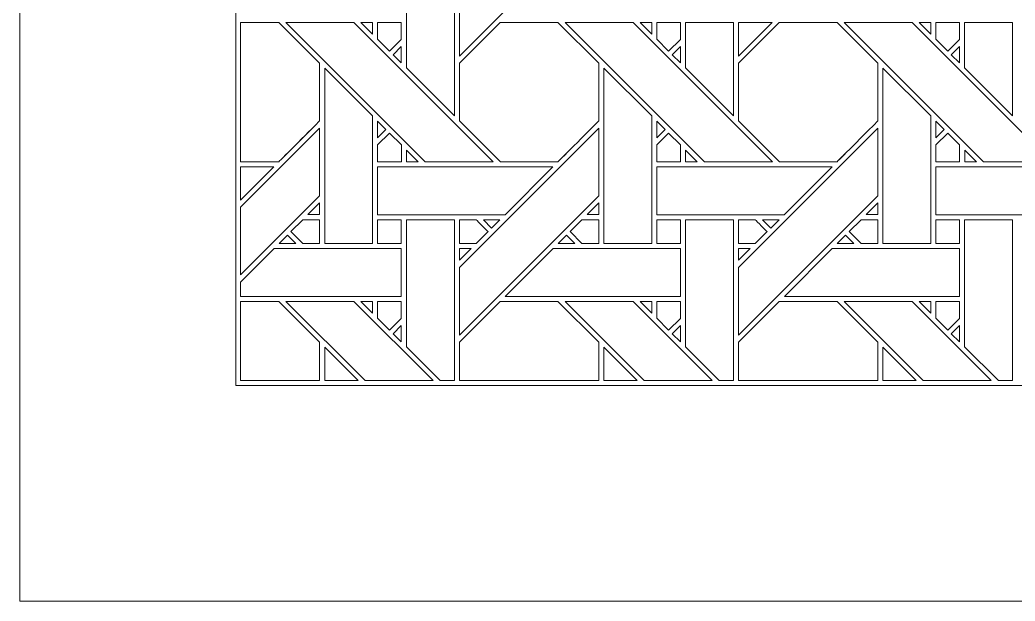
# Model space of a CAD drawing. Header units: inches. Extents: x 6.4 to 18.4, y 3.1 to 15.1.
# Drawn here: x 6.383 to 9.766, y 3.095 to 5.071 of the extents above; entities that cross this region are included whole.
import ezdxf

# ---------------------------------------------------------------- set-up
doc = ezdxf.new("R2010")
doc.units = ezdxf.units.IN
doc.header["$MEASUREMENT"] = 0
doc.layers.add('Design', color=7, linetype='Continuous', lineweight=0)

msp = doc.modelspace()

# ---------------------------------------------------------------- linework, layer by layer
at = {"layer": 'Design'}
for points, knots in [([(18.3821, 15.0948), (18.3821, 15.0948), (6.3829, 15.0948), (6.3829, 15.0948), (6.3829, 15.0948), (6.3829, 3.0948), (6.3829, 3.0948), (6.3829, 3.0948), (18.3829, 3.0948), (18.3829, 3.0948), (18.3829, 3.0948), (18.3829, 15.0948), (18.3829, 15.0948), (18.3829, 15.0948), (18.3821, 15.0948), (18.3821, 15.0948)], [0, 0, 0, 0, 1, 1, 1, 2, 2, 2, 3, 3, 3, 4, 4, 4, 5, 5, 5, 5]), ([(17.6485, 14.3611), (17.6485, 14.3611), (7.1165, 14.3611), (7.1165, 14.3611), (7.1165, 14.3611), (7.1165, 3.8284), (7.1165, 3.8284), (7.1165, 3.8284), (17.6492, 3.8284), (17.6492, 3.8284), (17.6492, 3.8284), (17.6492, 14.3611), (17.6492, 14.3611), (17.6492, 14.3611), (17.6485, 14.3611), (17.6485, 14.3611)], [0, 0, 0, 0, 1, 1, 1, 2, 2, 2, 3, 3, 3, 4, 4, 4, 5, 5, 5, 5]), ([(8.3504, 5.6518), (8.3504, 5.6518), (8.3504, 5.4217), (8.3504, 5.4217), (8.3504, 5.4217), (7.8768, 4.9481), (7.8768, 4.9481), (7.8768, 4.9481), (7.8768, 5.1782), (7.8768, 5.1782), (7.8768, 5.1782), (8.3504, 5.6518), (8.3504, 5.6518)], [0, 0, 0, 0, 1, 1, 1, 2, 2, 2, 3, 3, 3, 4, 4, 4, 4]), ([(7.6967, 5.3403), (7.6967, 5.3403), (7.8596, 5.3403), (7.8596, 5.3403), (7.8596, 5.3403), (7.8596, 4.7452), (7.8596, 4.7452), (7.8596, 4.7452), (7.6967, 4.9081), (7.6967, 4.9081), (7.6967, 4.9081), (7.6967, 5.3403), (7.6967, 5.3403)], [0, 0, 0, 0, 1, 1, 1, 2, 2, 2, 3, 3, 3, 4, 4, 4, 4]), ([(7.1329, 5.0624), (7.1329, 5.0624), (7.2629, 5.0624), (7.2629, 5.0624), (7.2629, 5.0624), (7.4016, 4.9237), (7.4016, 4.9237), (7.4016, 4.9237), (7.4016, 4.7274), (7.4016, 4.7274), (7.3838, 4.7095), (7.2719, 4.5978), (7.2629, 4.5888), (7.2629, 4.5888), (7.1329, 4.5888), (7.1329, 4.5888), (7.1329, 4.5888), (7.1329, 5.0624), (7.1329, 5.0624)], [0, 0, 0, 0, 1, 1, 1, 2, 2, 2, 3, 3, 3, 4, 4, 4, 5, 5, 5, 6, 6, 6, 6]), ([(7.1329, 5.0624), (7.1329, 5.0624), (7.2629, 5.0624), (7.2629, 5.0624), (7.2629, 5.0624), (7.4016, 4.9237), (7.4016, 4.9237), (7.4016, 4.9237), (7.4016, 4.7274), (7.4016, 4.7274), (7.3836, 4.7093), (7.2717, 4.5976), (7.2629, 4.5888), (7.2629, 4.5888), (7.1329, 4.5888), (7.1329, 4.5888), (7.1329, 4.5888), (7.1329, 5.0624), (7.1329, 5.0624)], [0, 0, 0, 0, 1, 1, 1, 2, 2, 2, 3, 3, 3, 4, 4, 4, 5, 5, 5, 6, 6, 6, 6]), ([(7.2872, 5.0624), (7.2872, 5.0624), (7.5181, 5.0624), (7.5181, 5.0624), (7.5181, 5.0624), (7.9918, 4.5888), (7.9918, 4.5888), (7.9918, 4.5888), (7.7607, 4.5888), (7.7607, 4.5888), (7.7607, 4.5888), (7.2872, 5.0624), (7.2872, 5.0624)], [0, 0, 0, 0, 1, 1, 1, 2, 2, 2, 3, 3, 3, 4, 4, 4, 4]), ([(7.5422, 5.0624), (7.5422, 5.0624), (7.5817, 5.0624), (7.5817, 5.0624), (7.5817, 5.0624), (7.5817, 5.0226), (7.5817, 5.0226), (7.5817, 5.0226), (7.5422, 5.0624), (7.5422, 5.0624)], [0, 0, 0, 0, 1, 1, 1, 2, 2, 2, 3, 3, 3, 3]), ([(7.6791, 5.0624), (7.6791, 5.0624), (7.6791, 5.0048), (7.6791, 5.0048), (7.6791, 5.0048), (7.6392, 4.9648), (7.6392, 4.9648), (7.6392, 4.9648), (7.5988, 5.0052), (7.5988, 5.0052), (7.5988, 5.0052), (7.5988, 5.0624), (7.5988, 5.0624), (7.5988, 5.0624), (7.6791, 5.0624), (7.6791, 5.0624)], [0, 0, 0, 0, 1, 1, 1, 2, 2, 2, 3, 3, 3, 4, 4, 4, 5, 5, 5, 5]), ([(7.6791, 5.0048), (7.6791, 5.0048), (7.6392, 4.9648), (7.6392, 4.9648), (7.6392, 4.9648), (7.5988, 5.0052), (7.5988, 5.0052), (7.5988, 5.0052), (7.5988, 5.0624), (7.5988, 5.0624), (7.5988, 5.0624), (7.6791, 5.0624), (7.6791, 5.0624), (7.6791, 5.0624), (7.6791, 5.0048), (7.6791, 5.0048)], [0, 0, 0, 0, 1, 1, 1, 2, 2, 2, 3, 3, 3, 4, 4, 4, 5, 5, 5, 5]), ([(7.8767, 4.9237), (7.8767, 4.9237), (8.0154, 5.0624), (8.0154, 5.0624), (8.0154, 5.0624), (8.2116, 5.0624), (8.2116, 5.0624), (8.2116, 5.0624), (8.3504, 4.9237), (8.3504, 4.9237), (8.3504, 4.9237), (8.3504, 4.7274), (8.3504, 4.7274), (8.3326, 4.7095), (8.2207, 4.5978), (8.2117, 4.5888), (8.2117, 4.5888), (8.016, 4.5888), (8.016, 4.5888), (8.016, 4.5888), (7.8767, 4.728), (7.8767, 4.728), (7.8767, 4.728), (7.8767, 4.9237), (7.8767, 4.9237)], [0, 0, 0, 0, 1, 1, 1, 2, 2, 2, 3, 3, 3, 4, 4, 4, 5, 5, 5, 6, 6, 6, 7, 7, 7, 8, 8, 8, 8]), ([(8.0154, 5.0624), (8.0154, 5.0624), (8.2116, 5.0624), (8.2116, 5.0624), (8.2116, 5.0624), (8.3504, 4.9237), (8.3504, 4.9237), (8.3504, 4.9237), (8.3504, 4.7274), (8.3504, 4.7274), (8.3324, 4.7094), (8.2206, 4.5977), (8.2117, 4.5888), (8.2117, 4.5888), (8.016, 4.5888), (8.016, 4.5888), (8.016, 4.5888), (7.8767, 4.728), (7.8767, 4.728), (7.8767, 4.728), (7.8767, 4.9237), (7.8767, 4.9237), (7.8767, 4.9237), (8.0154, 5.0624), (8.0154, 5.0624)], [0, 0, 0, 0, 1, 1, 1, 2, 2, 2, 3, 3, 3, 4, 4, 4, 5, 5, 5, 6, 6, 6, 7, 7, 7, 8, 8, 8, 8]), ([(8.2359, 5.0624), (8.2359, 5.0624), (8.4669, 5.0624), (8.4669, 5.0624), (8.4669, 5.0624), (8.9405, 4.5888), (8.9405, 4.5888), (8.9405, 4.5888), (8.7095, 4.5888), (8.7095, 4.5888), (8.7095, 4.5888), (8.2359, 5.0624), (8.2359, 5.0624)], [0, 0, 0, 0, 1, 1, 1, 2, 2, 2, 3, 3, 3, 4, 4, 4, 4]), ([(8.5304, 5.0624), (8.5304, 5.0624), (8.5304, 5.0226), (8.5304, 5.0226), (8.5304, 5.0226), (8.491, 5.0624), (8.491, 5.0624), (8.491, 5.0624), (8.5304, 5.0624), (8.5304, 5.0624)], [0, 0, 0, 0, 1, 1, 1, 2, 2, 2, 3, 3, 3, 3]), ([(8.6278, 5.0624), (8.6278, 5.0624), (8.6278, 5.0048), (8.6278, 5.0048), (8.6278, 5.0048), (8.5879, 4.9648), (8.5879, 4.9648), (8.5879, 4.9648), (8.5476, 5.0052), (8.5476, 5.0052), (8.5476, 5.0052), (8.5476, 5.0624), (8.5476, 5.0624), (8.5476, 5.0624), (8.6278, 5.0624), (8.6278, 5.0624)], [0, 0, 0, 0, 1, 1, 1, 2, 2, 2, 3, 3, 3, 4, 4, 4, 5, 5, 5, 5]), ([(8.5879, 4.9648), (8.5879, 4.9648), (8.5476, 5.0052), (8.5476, 5.0052), (8.5476, 5.0052), (8.5476, 5.0624), (8.5476, 5.0624), (8.5476, 5.0624), (8.6278, 5.0624), (8.6278, 5.0624), (8.6278, 5.0624), (8.6278, 5.0048), (8.6278, 5.0048), (8.6278, 5.0048), (8.5879, 4.9648), (8.5879, 4.9648)], [0, 0, 0, 0, 1, 1, 1, 2, 2, 2, 3, 3, 3, 4, 4, 4, 5, 5, 5, 5]), ([(8.6454, 5.0628), (8.6454, 5.0628), (8.8083, 5.0628), (8.8083, 5.0628), (8.8083, 5.0628), (8.8083, 4.7452), (8.8083, 4.7452), (8.8083, 4.7452), (8.6454, 4.9081), (8.6454, 4.9081), (8.6454, 4.9081), (8.6454, 5.0628), (8.6454, 5.0628)], [0, 0, 0, 0, 1, 1, 1, 2, 2, 2, 3, 3, 3, 4, 4, 4, 4]), ([(8.8255, 5.0628), (8.8255, 5.0628), (8.9402, 5.0628), (8.9402, 5.0628), (8.9402, 5.0628), (8.8255, 4.9481), (8.8255, 4.9481), (8.8255, 4.9481), (8.8255, 5.0628), (8.8255, 5.0628)], [0, 0, 0, 0, 1, 1, 1, 2, 2, 2, 3, 3, 3, 3]), ([(8.8255, 4.728), (8.8255, 4.728), (8.8255, 4.9237), (8.8255, 4.9237), (8.8255, 4.9237), (8.9642, 5.0624), (8.9642, 5.0624), (8.9642, 5.0624), (9.1604, 5.0624), (9.1604, 5.0624), (9.1604, 5.0624), (9.2991, 4.9237), (9.2991, 4.9237), (9.2991, 4.9237), (9.2991, 4.7274), (9.2991, 4.7274), (9.2813, 4.7095), (9.1694, 4.5978), (9.1604, 4.5888), (9.1604, 4.5888), (8.9647, 4.5888), (8.9647, 4.5888), (8.9647, 4.5888), (8.8255, 4.728), (8.8255, 4.728)], [0, 0, 0, 0, 1, 1, 1, 2, 2, 2, 3, 3, 3, 4, 4, 4, 5, 5, 5, 6, 6, 6, 7, 7, 7, 8, 8, 8, 8]), ([(8.8255, 4.728), (8.8255, 4.728), (8.8255, 4.9237), (8.8255, 4.9237), (8.8255, 4.9237), (8.9642, 5.0624), (8.9642, 5.0624), (8.9642, 5.0624), (9.1604, 5.0624), (9.1604, 5.0624), (9.1604, 5.0624), (9.2991, 4.9237), (9.2991, 4.9237), (9.2991, 4.9237), (9.2991, 4.7274), (9.2991, 4.7274), (9.2812, 4.7094), (9.1693, 4.5977), (9.1604, 4.5888), (9.1604, 4.5888), (8.9647, 4.5888), (8.9647, 4.5888), (8.9647, 4.5888), (8.8255, 4.728), (8.8255, 4.728)], [0, 0, 0, 0, 1, 1, 1, 2, 2, 2, 3, 3, 3, 4, 4, 4, 5, 5, 5, 6, 6, 6, 7, 7, 7, 8, 8, 8, 8]), ([(9.1846, 5.0624), (9.1846, 5.0624), (9.4156, 5.0624), (9.4156, 5.0624), (9.4156, 5.0624), (9.8892, 4.5888), (9.8892, 4.5888), (9.8892, 4.5888), (9.6582, 4.5888), (9.6582, 4.5888), (9.6582, 4.5888), (9.1846, 5.0624), (9.1846, 5.0624)], [0, 0, 0, 0, 1, 1, 1, 2, 2, 2, 3, 3, 3, 4, 4, 4, 4]), ([(9.4791, 5.0624), (9.4791, 5.0624), (9.4791, 5.0226), (9.4791, 5.0226), (9.4791, 5.0226), (9.4397, 5.0624), (9.4397, 5.0624), (9.4397, 5.0624), (9.4791, 5.0624), (9.4791, 5.0624)], [0, 0, 0, 0, 1, 1, 1, 2, 2, 2, 3, 3, 3, 3]), ([(9.5766, 5.0624), (9.5766, 5.0624), (9.5766, 5.0048), (9.5766, 5.0048), (9.5766, 5.0048), (9.5366, 4.9648), (9.5366, 4.9648), (9.5366, 4.9648), (9.4963, 5.0052), (9.4963, 5.0052), (9.4963, 5.0052), (9.4963, 5.0624), (9.4963, 5.0624), (9.4963, 5.0624), (9.5766, 5.0624), (9.5766, 5.0624)], [0, 0, 0, 0, 1, 1, 1, 2, 2, 2, 3, 3, 3, 4, 4, 4, 5, 5, 5, 5]), ([(9.5366, 4.9648), (9.5366, 4.9648), (9.4963, 5.0052), (9.4963, 5.0052), (9.4963, 5.0052), (9.4963, 5.0624), (9.4963, 5.0624), (9.4963, 5.0624), (9.5766, 5.0624), (9.5766, 5.0624), (9.5766, 5.0624), (9.5766, 5.0048), (9.5766, 5.0048), (9.5766, 5.0048), (9.5366, 4.9648), (9.5366, 4.9648)], [0, 0, 0, 0, 1, 1, 1, 2, 2, 2, 3, 3, 3, 4, 4, 4, 5, 5, 5, 5]), ([(9.5942, 5.0628), (9.5942, 5.0628), (9.7571, 5.0628), (9.7571, 5.0628), (9.7571, 5.0628), (9.7571, 4.7452), (9.7571, 4.7452), (9.7571, 4.7452), (9.5942, 4.9081), (9.5942, 4.9081), (9.5942, 4.9081), (9.5942, 5.0628), (9.5942, 5.0628)], [0, 0, 0, 0, 1, 1, 1, 2, 2, 2, 3, 3, 3, 4, 4, 4, 4]), ([(7.6792, 4.9806), (7.6792, 4.9806), (7.6792, 4.9254), (7.6792, 4.9254), (7.6792, 4.9254), (7.6514, 4.9528), (7.6514, 4.9528), (7.6514, 4.9528), (7.6792, 4.9806), (7.6792, 4.9806)], [0, 0, 0, 0, 1, 1, 1, 2, 2, 2, 3, 3, 3, 3]), ([(8.6279, 4.9806), (8.6279, 4.9806), (8.6279, 4.9254), (8.6279, 4.9254), (8.6279, 4.9254), (8.6001, 4.9528), (8.6001, 4.9528), (8.6001, 4.9528), (8.6279, 4.9806), (8.6279, 4.9806)], [0, 0, 0, 0, 1, 1, 1, 2, 2, 2, 3, 3, 3, 3]), ([(9.5766, 4.9806), (9.5766, 4.9806), (9.5766, 4.9254), (9.5766, 4.9254), (9.5766, 4.9254), (9.5488, 4.9528), (9.5488, 4.9528), (9.5488, 4.9528), (9.5766, 4.9806), (9.5766, 4.9806)], [0, 0, 0, 0, 1, 1, 1, 2, 2, 2, 3, 3, 3, 3]), ([(7.5816, 4.7445), (7.5816, 4.7445), (7.5816, 4.3108), (7.5816, 4.3108), (7.5816, 4.3108), (7.4188, 4.3108), (7.4188, 4.3108), (7.4188, 4.3108), (7.4188, 4.9066), (7.4188, 4.9066), (7.4188, 4.9066), (7.5816, 4.7445), (7.5816, 4.7445)], [0, 0, 0, 0, 1, 1, 1, 2, 2, 2, 3, 3, 3, 4, 4, 4, 4]), ([(8.5303, 4.7445), (8.5303, 4.7445), (8.5303, 4.3108), (8.5303, 4.3108), (8.5303, 4.3108), (8.3676, 4.3108), (8.3676, 4.3108), (8.3676, 4.3108), (8.3676, 4.9066), (8.3676, 4.9066), (8.3676, 4.9066), (8.5303, 4.7445), (8.5303, 4.7445)], [0, 0, 0, 0, 1, 1, 1, 2, 2, 2, 3, 3, 3, 4, 4, 4, 4]), ([(9.4791, 4.7444), (9.4791, 4.7444), (9.4791, 4.3108), (9.4791, 4.3108), (9.4791, 4.3108), (9.3163, 4.3108), (9.3163, 4.3108), (9.3163, 4.3108), (9.3163, 4.9066), (9.3163, 4.9066), (9.3163, 4.9066), (9.4791, 4.7444), (9.4791, 4.7444)], [0, 0, 0, 0, 1, 1, 1, 2, 2, 2, 3, 3, 3, 4, 4, 4, 4]), ([(7.1329, 4.4342), (7.1329, 4.4342), (7.4017, 4.703), (7.4017, 4.703), (7.4017, 4.703), (7.4017, 4.473), (7.4017, 4.473), (7.4017, 4.473), (7.1329, 4.2042), (7.1329, 4.2042), (7.1329, 4.2042), (7.1329, 4.4342), (7.1329, 4.4342)], [0, 0, 0, 0, 1, 1, 1, 2, 2, 2, 3, 3, 3, 4, 4, 4, 4]), ([(7.6271, 4.6984), (7.6271, 4.6984), (7.5989, 4.6702), (7.5989, 4.6702), (7.5989, 4.6702), (7.5989, 4.727), (7.5989, 4.727), (7.5989, 4.727), (7.6271, 4.6984), (7.6271, 4.6984)], [0, 0, 0, 0, 1, 1, 1, 2, 2, 2, 3, 3, 3, 3]), ([(7.8768, 4.2294), (7.8768, 4.2294), (8.3504, 4.703), (8.3504, 4.703), (8.3504, 4.703), (8.3504, 4.473), (8.3504, 4.473), (8.3504, 4.473), (7.8768, 3.9994), (7.8768, 3.9994), (7.8768, 3.9994), (7.8768, 4.2294), (7.8768, 4.2294)], [0, 0, 0, 0, 1, 1, 1, 2, 2, 2, 3, 3, 3, 4, 4, 4, 4]), ([(8.5476, 4.6702), (8.5476, 4.6702), (8.5476, 4.727), (8.5476, 4.727), (8.5476, 4.727), (8.5758, 4.6984), (8.5758, 4.6984), (8.5758, 4.6984), (8.5476, 4.6702), (8.5476, 4.6702)], [0, 0, 0, 0, 1, 1, 1, 2, 2, 2, 3, 3, 3, 3]), ([(8.8255, 4.2294), (8.8255, 4.2294), (9.2992, 4.703), (9.2992, 4.703), (9.2992, 4.703), (9.2992, 4.473), (9.2992, 4.473), (9.2992, 4.473), (8.8255, 3.9994), (8.8255, 3.9994), (8.8255, 3.9994), (8.8255, 4.2294), (8.8255, 4.2294)], [0, 0, 0, 0, 1, 1, 1, 2, 2, 2, 3, 3, 3, 4, 4, 4, 4]), ([(9.4964, 4.6702), (9.4964, 4.6702), (9.4964, 4.727), (9.4964, 4.727), (9.4964, 4.727), (9.5246, 4.6984), (9.5246, 4.6984), (9.5246, 4.6984), (9.4964, 4.6702), (9.4964, 4.6702)], [0, 0, 0, 0, 1, 1, 1, 2, 2, 2, 3, 3, 3, 3]), ([(7.6795, 4.5885), (7.6795, 4.5885), (7.5989, 4.5885), (7.5989, 4.5885), (7.5989, 4.5885), (7.5989, 4.6458), (7.5989, 4.6458), (7.5989, 4.6458), (7.6392, 4.6861), (7.6392, 4.6861), (7.6392, 4.6861), (7.6795, 4.6458), (7.6795, 4.6458), (7.6795, 4.6458), (7.6795, 4.5885), (7.6795, 4.5885)], [0, 0, 0, 0, 1, 1, 1, 2, 2, 2, 3, 3, 3, 4, 4, 4, 5, 5, 5, 5]), ([(7.5989, 4.6458), (7.5989, 4.6458), (7.6392, 4.6861), (7.6392, 4.6861), (7.6392, 4.6861), (7.6795, 4.6458), (7.6795, 4.6458), (7.6795, 4.6458), (7.6795, 4.5885), (7.6795, 4.5885), (7.6795, 4.5885), (7.5989, 4.5885), (7.5989, 4.5885), (7.5989, 4.5885), (7.5989, 4.6458), (7.5989, 4.6458)], [0, 0, 0, 0, 1, 1, 1, 2, 2, 2, 3, 3, 3, 4, 4, 4, 5, 5, 5, 5]), ([(8.6282, 4.5885), (8.6282, 4.5885), (8.5476, 4.5885), (8.5476, 4.5885), (8.5476, 4.5885), (8.5476, 4.6458), (8.5476, 4.6458), (8.5476, 4.6458), (8.5879, 4.6861), (8.5879, 4.6861), (8.5879, 4.6861), (8.6282, 4.6458), (8.6282, 4.6458), (8.6282, 4.6458), (8.6282, 4.5885), (8.6282, 4.5885)], [0, 0, 0, 0, 1, 1, 1, 2, 2, 2, 3, 3, 3, 4, 4, 4, 5, 5, 5, 5]), ([(8.5476, 4.5885), (8.5476, 4.5885), (8.5476, 4.6458), (8.5476, 4.6458), (8.5476, 4.6458), (8.5879, 4.6861), (8.5879, 4.6861), (8.5879, 4.6861), (8.6282, 4.6458), (8.6282, 4.6458), (8.6282, 4.6458), (8.6282, 4.5885), (8.6282, 4.5885), (8.6282, 4.5885), (8.5476, 4.5885), (8.5476, 4.5885)], [0, 0, 0, 0, 1, 1, 1, 2, 2, 2, 3, 3, 3, 4, 4, 4, 5, 5, 5, 5]), ([(9.577, 4.5885), (9.577, 4.5885), (9.4963, 4.5885), (9.4963, 4.5885), (9.4963, 4.5885), (9.4963, 4.6458), (9.4963, 4.6458), (9.4963, 4.6458), (9.5367, 4.6861), (9.5367, 4.6861), (9.5367, 4.6861), (9.577, 4.6458), (9.577, 4.6458), (9.577, 4.6458), (9.577, 4.5885), (9.577, 4.5885)], [0, 0, 0, 0, 1, 1, 1, 2, 2, 2, 3, 3, 3, 4, 4, 4, 5, 5, 5, 5]), ([(9.5367, 4.6861), (9.5367, 4.6861), (9.577, 4.6458), (9.577, 4.6458), (9.577, 4.6458), (9.577, 4.5885), (9.577, 4.5885), (9.577, 4.5885), (9.4963, 4.5885), (9.4963, 4.5885), (9.4963, 4.5885), (9.4963, 4.6458), (9.4963, 4.6458), (9.4963, 4.6458), (9.5367, 4.6861), (9.5367, 4.6861)], [0, 0, 0, 0, 1, 1, 1, 2, 2, 2, 3, 3, 3, 4, 4, 4, 5, 5, 5, 5]), ([(7.7365, 4.5888), (7.7365, 4.5888), (7.6968, 4.5888), (7.6968, 4.5888), (7.6968, 4.5888), (7.6968, 4.6286), (7.6968, 4.6286), (7.6968, 4.6286), (7.7365, 4.5888), (7.7365, 4.5888)], [0, 0, 0, 0, 1, 1, 1, 2, 2, 2, 3, 3, 3, 3]), ([(8.6853, 4.5888), (8.6853, 4.5888), (8.6455, 4.5888), (8.6455, 4.5888), (8.6455, 4.5888), (8.6455, 4.6286), (8.6455, 4.6286), (8.6455, 4.6286), (8.6853, 4.5888), (8.6853, 4.5888)], [0, 0, 0, 0, 1, 1, 1, 2, 2, 2, 3, 3, 3, 3]), ([(9.634, 4.5888), (9.634, 4.5888), (9.5943, 4.5888), (9.5943, 4.5888), (9.5943, 4.5888), (9.5943, 4.6286), (9.5943, 4.6286), (9.5943, 4.6286), (9.634, 4.5888), (9.634, 4.5888)], [0, 0, 0, 0, 1, 1, 1, 2, 2, 2, 3, 3, 3, 3]), ([(7.1329, 4.5715), (7.1329, 4.5715), (7.2459, 4.5715), (7.2459, 4.5715), (7.2459, 4.5715), (7.1329, 4.4585), (7.1329, 4.4585), (7.1329, 4.4585), (7.1329, 4.5715), (7.1329, 4.5715)], [0, 0, 0, 0, 1, 1, 1, 2, 2, 2, 3, 3, 3, 3]), ([(7.5989, 4.4088), (7.5989, 4.4088), (7.5989, 4.5715), (7.5989, 4.5715), (7.5989, 4.5715), (8.1946, 4.5715), (8.1946, 4.5715), (8.1946, 4.5715), (8.0319, 4.4088), (8.0319, 4.4088), (8.0319, 4.4088), (7.5989, 4.4088), (7.5989, 4.4088)], [0, 0, 0, 0, 1, 1, 1, 2, 2, 2, 3, 3, 3, 4, 4, 4, 4]), ([(8.5476, 4.4088), (8.5476, 4.4088), (8.5476, 4.5715), (8.5476, 4.5715), (8.5476, 4.5715), (9.1433, 4.5715), (9.1433, 4.5715), (9.1433, 4.5715), (8.9806, 4.4088), (8.9806, 4.4088), (8.9806, 4.4088), (8.5476, 4.4088), (8.5476, 4.4088)], [0, 0, 0, 0, 1, 1, 1, 2, 2, 2, 3, 3, 3, 4, 4, 4, 4]), ([(9.4964, 4.4088), (9.4964, 4.4088), (9.4964, 4.5715), (9.4964, 4.5715), (9.4964, 4.5715), (10.0921, 4.5715), (10.0921, 4.5715), (10.0921, 4.5715), (9.9293, 4.4088), (9.9293, 4.4088), (9.9293, 4.4088), (9.4964, 4.4088), (9.4964, 4.4088)], [0, 0, 0, 0, 1, 1, 1, 2, 2, 2, 3, 3, 3, 4, 4, 4, 4]), ([(7.3619, 4.4089), (7.3619, 4.4089), (7.4017, 4.4486), (7.4017, 4.4486), (7.4017, 4.4486), (7.4017, 4.4089), (7.4017, 4.4089), (7.4017, 4.4089), (7.3619, 4.4089), (7.3619, 4.4089)], [0, 0, 0, 0, 1, 1, 1, 2, 2, 2, 3, 3, 3, 3]), ([(8.3107, 4.4089), (8.3107, 4.4089), (8.3504, 4.4486), (8.3504, 4.4486), (8.3504, 4.4486), (8.3504, 4.4089), (8.3504, 4.4089), (8.3504, 4.4089), (8.3107, 4.4089), (8.3107, 4.4089)], [0, 0, 0, 0, 1, 1, 1, 2, 2, 2, 3, 3, 3, 3]), ([(9.2594, 4.4089), (9.2594, 4.4089), (9.2992, 4.4486), (9.2992, 4.4486), (9.2992, 4.4486), (9.2992, 4.4089), (9.2992, 4.4089), (9.2992, 4.4089), (9.2594, 4.4089), (9.2594, 4.4089)], [0, 0, 0, 0, 1, 1, 1, 2, 2, 2, 3, 3, 3, 3]), ([(7.4017, 4.3107), (7.4017, 4.3107), (7.3445, 4.3107), (7.3445, 4.3107), (7.3445, 4.3107), (7.3042, 4.3511), (7.3042, 4.3511), (7.3042, 4.3511), (7.3446, 4.3915), (7.3446, 4.3915), (7.3446, 4.3915), (7.4017, 4.3915), (7.4017, 4.3915), (7.4017, 4.3915), (7.4017, 4.3107), (7.4017, 4.3107)], [0, 0, 0, 0, 1, 1, 1, 2, 2, 2, 3, 3, 3, 4, 4, 4, 5, 5, 5, 5]), ([(7.3042, 4.3511), (7.3042, 4.3511), (7.3446, 4.3915), (7.3446, 4.3915), (7.3446, 4.3915), (7.4017, 4.3915), (7.4017, 4.3915), (7.4017, 4.3915), (7.4017, 4.3107), (7.4017, 4.3107), (7.4017, 4.3107), (7.3445, 4.3107), (7.3445, 4.3107), (7.3445, 4.3107), (7.3042, 4.3511), (7.3042, 4.3511)], [0, 0, 0, 0, 1, 1, 1, 2, 2, 2, 3, 3, 3, 4, 4, 4, 5, 5, 5, 5]), ([(7.6791, 4.3107), (7.6791, 4.3107), (7.5989, 4.3107), (7.5989, 4.3107), (7.5989, 4.3107), (7.5989, 4.3915), (7.5989, 4.3915), (7.5989, 4.3915), (7.6791, 4.3915), (7.6791, 4.3915), (7.6791, 4.3915), (7.6791, 4.3107), (7.6791, 4.3107)], [0, 0, 0, 0, 1, 1, 1, 2, 2, 2, 3, 3, 3, 4, 4, 4, 4]), ([(7.5989, 4.3915), (7.5989, 4.3915), (7.6791, 4.3915), (7.6791, 4.3915), (7.6791, 4.3915), (7.6791, 4.3107), (7.6791, 4.3107), (7.6791, 4.3107), (7.5989, 4.3107), (7.5989, 4.3107), (7.5989, 4.3107), (7.5989, 4.3915), (7.5989, 4.3915)], [0, 0, 0, 0, 1, 1, 1, 2, 2, 2, 3, 3, 3, 4, 4, 4, 4]), ([(7.8596, 3.8448), (7.8596, 3.8448), (7.8113, 3.8448), (7.8113, 3.8448), (7.8113, 3.8448), (7.6967, 3.9594), (7.6967, 3.9594), (7.6967, 3.9594), (7.6967, 4.3916), (7.6967, 4.3916), (7.6967, 4.3916), (7.8596, 4.3916), (7.8596, 4.3916), (7.8596, 4.3916), (7.8596, 3.8448), (7.8596, 3.8448)], [0, 0, 0, 0, 1, 1, 1, 2, 2, 2, 3, 3, 3, 4, 4, 4, 5, 5, 5, 5]), ([(7.8767, 4.3915), (7.8767, 4.3915), (7.9338, 4.3915), (7.9338, 4.3915), (7.9389, 4.3864), (7.9697, 4.3556), (7.9741, 4.3512), (7.9741, 4.3512), (7.9337, 4.3107), (7.9337, 4.3107), (7.9337, 4.3107), (7.8767, 4.3107), (7.8767, 4.3107), (7.8767, 4.3107), (7.8767, 4.3915), (7.8767, 4.3915)], [0, 0, 0, 0, 1, 1, 1, 2, 2, 2, 3, 3, 3, 4, 4, 4, 5, 5, 5, 5]), ([(7.8767, 4.3915), (7.8767, 4.3915), (7.9338, 4.3915), (7.9338, 4.3915), (7.9388, 4.3865), (7.9696, 4.3557), (7.9741, 4.3512), (7.9741, 4.3512), (7.9337, 4.3107), (7.9337, 4.3107), (7.9337, 4.3107), (7.8767, 4.3107), (7.8767, 4.3107), (7.8767, 4.3107), (7.8767, 4.3915), (7.8767, 4.3915)], [0, 0, 0, 0, 1, 1, 1, 2, 2, 2, 3, 3, 3, 4, 4, 4, 5, 5, 5, 5]), ([(8.0146, 4.3916), (8.0146, 4.3916), (7.9864, 4.3634), (7.9864, 4.3634), (7.9864, 4.3634), (7.9582, 4.3916), (7.9582, 4.3916), (7.9582, 4.3916), (8.0146, 4.3916), (8.0146, 4.3916)], [0, 0, 0, 0, 1, 1, 1, 2, 2, 2, 3, 3, 3, 3]), ([(8.3504, 4.3107), (8.3504, 4.3107), (8.2933, 4.3107), (8.2933, 4.3107), (8.2933, 4.3107), (8.2529, 4.3511), (8.2529, 4.3511), (8.2529, 4.3511), (8.2934, 4.3915), (8.2934, 4.3915), (8.2934, 4.3915), (8.3504, 4.3915), (8.3504, 4.3915), (8.3504, 4.3915), (8.3504, 4.3107), (8.3504, 4.3107)], [0, 0, 0, 0, 1, 1, 1, 2, 2, 2, 3, 3, 3, 4, 4, 4, 5, 5, 5, 5]), ([(8.2529, 4.3511), (8.2529, 4.3511), (8.2934, 4.3915), (8.2934, 4.3915), (8.2934, 4.3915), (8.3504, 4.3915), (8.3504, 4.3915), (8.3504, 4.3915), (8.3504, 4.3107), (8.3504, 4.3107), (8.3504, 4.3107), (8.2933, 4.3107), (8.2933, 4.3107), (8.2933, 4.3107), (8.2529, 4.3511), (8.2529, 4.3511)], [0, 0, 0, 0, 1, 1, 1, 2, 2, 2, 3, 3, 3, 4, 4, 4, 5, 5, 5, 5]), ([(8.6278, 4.3107), (8.6278, 4.3107), (8.5476, 4.3107), (8.5476, 4.3107), (8.5476, 4.3107), (8.5476, 4.3915), (8.5476, 4.3915), (8.5476, 4.3915), (8.6278, 4.3915), (8.6278, 4.3915), (8.6278, 4.3915), (8.6278, 4.3107), (8.6278, 4.3107)], [0, 0, 0, 0, 1, 1, 1, 2, 2, 2, 3, 3, 3, 4, 4, 4, 4]), ([(8.5476, 4.3915), (8.5476, 4.3915), (8.6278, 4.3915), (8.6278, 4.3915), (8.6278, 4.3915), (8.6278, 4.3107), (8.6278, 4.3107), (8.6278, 4.3107), (8.5476, 4.3107), (8.5476, 4.3107), (8.5476, 4.3107), (8.5476, 4.3915), (8.5476, 4.3915)], [0, 0, 0, 0, 1, 1, 1, 2, 2, 2, 3, 3, 3, 4, 4, 4, 4]), ([(8.8083, 3.8448), (8.8083, 3.8448), (8.76, 3.8448), (8.76, 3.8448), (8.76, 3.8448), (8.6454, 3.9594), (8.6454, 3.9594), (8.6454, 3.9594), (8.6454, 4.3916), (8.6454, 4.3916), (8.6454, 4.3916), (8.8083, 4.3916), (8.8083, 4.3916), (8.8083, 4.3916), (8.8083, 3.8448), (8.8083, 3.8448)], [0, 0, 0, 0, 1, 1, 1, 2, 2, 2, 3, 3, 3, 4, 4, 4, 5, 5, 5, 5]), ([(8.9228, 4.3512), (8.9228, 4.3512), (8.8824, 4.3107), (8.8824, 4.3107), (8.8824, 4.3107), (8.8255, 4.3107), (8.8255, 4.3107), (8.8255, 4.3107), (8.8255, 4.3915), (8.8255, 4.3915), (8.8255, 4.3915), (8.8825, 4.3915), (8.8825, 4.3915), (8.8877, 4.3864), (8.9184, 4.3556), (8.9228, 4.3512)], [0, 0, 0, 0, 1, 1, 1, 2, 2, 2, 3, 3, 3, 4, 4, 4, 5, 5, 5, 5]), ([(8.8255, 4.3915), (8.8255, 4.3915), (8.8825, 4.3915), (8.8825, 4.3915), (8.8876, 4.3864), (8.9184, 4.3556), (8.9228, 4.3512), (8.9228, 4.3512), (8.8824, 4.3107), (8.8824, 4.3107), (8.8824, 4.3107), (8.8255, 4.3107), (8.8255, 4.3107), (8.8255, 4.3107), (8.8255, 4.3915), (8.8255, 4.3915)], [0, 0, 0, 0, 1, 1, 1, 2, 2, 2, 3, 3, 3, 4, 4, 4, 5, 5, 5, 5]), ([(8.9634, 4.3916), (8.9634, 4.3916), (8.9351, 4.3634), (8.9351, 4.3634), (8.9351, 4.3634), (8.9069, 4.3916), (8.9069, 4.3916), (8.9069, 4.3916), (8.9634, 4.3916), (8.9634, 4.3916)], [0, 0, 0, 0, 1, 1, 1, 2, 2, 2, 3, 3, 3, 3]), ([(9.2991, 4.3107), (9.2991, 4.3107), (9.242, 4.3107), (9.242, 4.3107), (9.242, 4.3107), (9.2017, 4.3511), (9.2017, 4.3511), (9.2017, 4.3511), (9.2421, 4.3915), (9.2421, 4.3915), (9.2421, 4.3915), (9.2991, 4.3915), (9.2991, 4.3915), (9.2991, 4.3915), (9.2991, 4.3107), (9.2991, 4.3107)], [0, 0, 0, 0, 1, 1, 1, 2, 2, 2, 3, 3, 3, 4, 4, 4, 5, 5, 5, 5]), ([(9.2017, 4.3511), (9.2017, 4.3511), (9.2421, 4.3915), (9.2421, 4.3915), (9.2421, 4.3915), (9.2991, 4.3915), (9.2991, 4.3915), (9.2991, 4.3915), (9.2991, 4.3107), (9.2991, 4.3107), (9.2991, 4.3107), (9.242, 4.3107), (9.242, 4.3107), (9.242, 4.3107), (9.2017, 4.3511), (9.2017, 4.3511)], [0, 0, 0, 0, 1, 1, 1, 2, 2, 2, 3, 3, 3, 4, 4, 4, 5, 5, 5, 5]), ([(9.5766, 4.3107), (9.5766, 4.3107), (9.4963, 4.3107), (9.4963, 4.3107), (9.4963, 4.3107), (9.4963, 4.3915), (9.4963, 4.3915), (9.4963, 4.3915), (9.5766, 4.3915), (9.5766, 4.3915), (9.5766, 4.3915), (9.5766, 4.3107), (9.5766, 4.3107)], [0, 0, 0, 0, 1, 1, 1, 2, 2, 2, 3, 3, 3, 4, 4, 4, 4]), ([(9.5766, 4.3915), (9.5766, 4.3915), (9.5766, 4.3107), (9.5766, 4.3107), (9.5766, 4.3107), (9.4963, 4.3107), (9.4963, 4.3107), (9.4963, 4.3107), (9.4963, 4.3915), (9.4963, 4.3915), (9.4963, 4.3915), (9.5766, 4.3915), (9.5766, 4.3915)], [0, 0, 0, 0, 1, 1, 1, 2, 2, 2, 3, 3, 3, 4, 4, 4, 4]), ([(9.7571, 3.8448), (9.7571, 3.8448), (9.7088, 3.8448), (9.7088, 3.8448), (9.7088, 3.8448), (9.5942, 3.9594), (9.5942, 3.9594), (9.5942, 3.9594), (9.5942, 4.3916), (9.5942, 4.3916), (9.5942, 4.3916), (9.7571, 4.3916), (9.7571, 4.3916), (9.7571, 4.3916), (9.7571, 3.8448), (9.7571, 3.8448)], [0, 0, 0, 0, 1, 1, 1, 2, 2, 2, 3, 3, 3, 4, 4, 4, 5, 5, 5, 5]), ([(7.3204, 4.3108), (7.3204, 4.3108), (7.2639, 4.3108), (7.2639, 4.3108), (7.2639, 4.3108), (7.2921, 4.339), (7.2921, 4.339), (7.2921, 4.339), (7.3204, 4.3108), (7.3204, 4.3108)], [0, 0, 0, 0, 1, 1, 1, 2, 2, 2, 3, 3, 3, 3]), ([(8.2691, 4.3108), (8.2691, 4.3108), (8.2126, 4.3108), (8.2126, 4.3108), (8.2126, 4.3108), (8.2408, 4.339), (8.2408, 4.339), (8.2408, 4.339), (8.2691, 4.3108), (8.2691, 4.3108)], [0, 0, 0, 0, 1, 1, 1, 2, 2, 2, 3, 3, 3, 3]), ([(9.2178, 4.3108), (9.2178, 4.3108), (9.1613, 4.3108), (9.1613, 4.3108), (9.1613, 4.3108), (9.1896, 4.339), (9.1896, 4.339), (9.1896, 4.339), (9.2178, 4.3108), (9.2178, 4.3108)], [0, 0, 0, 0, 1, 1, 1, 2, 2, 2, 3, 3, 3, 3]), ([(7.1329, 4.1798), (7.1329, 4.1798), (7.2467, 4.2936), (7.2467, 4.2936), (7.2467, 4.2936), (7.6792, 4.2936), (7.6792, 4.2936), (7.6792, 4.2936), (7.6792, 4.1308), (7.6792, 4.1308), (7.6792, 4.1308), (7.1329, 4.1308), (7.1329, 4.1308), (7.1329, 4.1308), (7.1329, 4.1798), (7.1329, 4.1798)], [0, 0, 0, 0, 1, 1, 1, 2, 2, 2, 3, 3, 3, 4, 4, 4, 5, 5, 5, 5]), ([(7.9166, 4.2936), (7.9166, 4.2936), (7.8768, 4.2538), (7.8768, 4.2538), (7.8768, 4.2538), (7.8768, 4.2936), (7.8768, 4.2936), (7.8768, 4.2936), (7.9166, 4.2936), (7.9166, 4.2936)], [0, 0, 0, 0, 1, 1, 1, 2, 2, 2, 3, 3, 3, 3]), ([(8.0326, 4.1308), (8.0326, 4.1308), (8.1954, 4.2936), (8.1954, 4.2936), (8.1954, 4.2936), (8.6279, 4.2936), (8.6279, 4.2936), (8.6279, 4.2936), (8.6279, 4.1308), (8.6279, 4.1308), (8.6279, 4.1308), (8.0326, 4.1308), (8.0326, 4.1308)], [0, 0, 0, 0, 1, 1, 1, 2, 2, 2, 3, 3, 3, 4, 4, 4, 4]), ([(8.8653, 4.2936), (8.8653, 4.2936), (8.8255, 4.2538), (8.8255, 4.2538), (8.8255, 4.2538), (8.8255, 4.2936), (8.8255, 4.2936), (8.8255, 4.2936), (8.8653, 4.2936), (8.8653, 4.2936)], [0, 0, 0, 0, 1, 1, 1, 2, 2, 2, 3, 3, 3, 3]), ([(8.9813, 4.1308), (8.9813, 4.1308), (9.1442, 4.2936), (9.1442, 4.2936), (9.1442, 4.2936), (9.5766, 4.2936), (9.5766, 4.2936), (9.5766, 4.2936), (9.5766, 4.1308), (9.5766, 4.1308), (9.5766, 4.1308), (8.9813, 4.1308), (8.9813, 4.1308)], [0, 0, 0, 0, 1, 1, 1, 2, 2, 2, 3, 3, 3, 4, 4, 4, 4]), ([(7.4016, 3.8448), (7.4016, 3.8448), (7.1329, 3.8448), (7.1329, 3.8448), (7.1329, 3.8448), (7.1329, 4.1136), (7.1329, 4.1136), (7.1329, 4.1136), (7.2629, 4.1136), (7.2629, 4.1136), (7.2629, 4.1136), (7.4016, 3.9749), (7.4016, 3.9749), (7.4016, 3.9749), (7.4016, 3.8448), (7.4016, 3.8448)], [0, 0, 0, 0, 1, 1, 1, 2, 2, 2, 3, 3, 3, 4, 4, 4, 5, 5, 5, 5]), ([(7.4016, 3.8448), (7.4016, 3.8448), (7.1329, 3.8448), (7.1329, 3.8448), (7.1329, 3.8448), (7.1329, 4.1136), (7.1329, 4.1136), (7.1329, 4.1136), (7.2629, 4.1136), (7.2629, 4.1136), (7.2629, 4.1136), (7.4016, 3.9749), (7.4016, 3.9749), (7.4016, 3.9749), (7.4016, 3.8448), (7.4016, 3.8448)], [0, 0, 0, 0, 1, 1, 1, 2, 2, 2, 3, 3, 3, 4, 4, 4, 5, 5, 5, 5]), ([(7.5561, 3.8448), (7.5561, 3.8448), (7.2872, 4.1137), (7.2872, 4.1137), (7.2872, 4.1137), (7.5181, 4.1137), (7.5181, 4.1137), (7.5181, 4.1137), (7.7871, 3.8448), (7.7871, 3.8448), (7.7871, 3.8448), (7.5561, 3.8448), (7.5561, 3.8448)], [0, 0, 0, 0, 1, 1, 1, 2, 2, 2, 3, 3, 3, 4, 4, 4, 4]), ([(7.5817, 4.1137), (7.5817, 4.1137), (7.5817, 4.0739), (7.5817, 4.0739), (7.5817, 4.0739), (7.5422, 4.1137), (7.5422, 4.1137), (7.5422, 4.1137), (7.5817, 4.1137), (7.5817, 4.1137)], [0, 0, 0, 0, 1, 1, 1, 2, 2, 2, 3, 3, 3, 3]), ([(7.6791, 4.0561), (7.6791, 4.0561), (7.6392, 4.0161), (7.6392, 4.0161), (7.6392, 4.0161), (7.5988, 4.0564), (7.5988, 4.0564), (7.5988, 4.0564), (7.5988, 4.1137), (7.5988, 4.1137), (7.5988, 4.1137), (7.6791, 4.1137), (7.6791, 4.1137), (7.6791, 4.1137), (7.6791, 4.0561), (7.6791, 4.0561)], [0, 0, 0, 0, 1, 1, 1, 2, 2, 2, 3, 3, 3, 4, 4, 4, 5, 5, 5, 5]), ([(7.6392, 4.0161), (7.6392, 4.0161), (7.5988, 4.0564), (7.5988, 4.0564), (7.5988, 4.0564), (7.5988, 4.1137), (7.5988, 4.1137), (7.5988, 4.1137), (7.6791, 4.1137), (7.6791, 4.1137), (7.6791, 4.1137), (7.6791, 4.0561), (7.6791, 4.0561), (7.6791, 4.0561), (7.6392, 4.0161), (7.6392, 4.0161)], [0, 0, 0, 0, 1, 1, 1, 2, 2, 2, 3, 3, 3, 4, 4, 4, 5, 5, 5, 5]), ([(8.3504, 3.8448), (8.3504, 3.8448), (7.8767, 3.8448), (7.8767, 3.8448), (7.8767, 3.8448), (7.8767, 3.9749), (7.8767, 3.9749), (7.8767, 3.9749), (8.0154, 4.1136), (8.0154, 4.1136), (8.0154, 4.1136), (8.2116, 4.1136), (8.2116, 4.1136), (8.2116, 4.1136), (8.3504, 3.9749), (8.3504, 3.9749), (8.3504, 3.9749), (8.3504, 3.8448), (8.3504, 3.8448)], [0, 0, 0, 0, 1, 1, 1, 2, 2, 2, 3, 3, 3, 4, 4, 4, 5, 5, 5, 6, 6, 6, 6]), ([(8.3504, 3.8448), (8.3504, 3.8448), (7.8767, 3.8448), (7.8767, 3.8448), (7.8767, 3.8448), (7.8767, 3.9749), (7.8767, 3.9749), (7.8767, 3.9749), (8.0154, 4.1136), (8.0154, 4.1136), (8.0154, 4.1136), (8.2116, 4.1136), (8.2116, 4.1136), (8.2116, 4.1136), (8.3504, 3.9749), (8.3504, 3.9749), (8.3504, 3.9749), (8.3504, 3.8448), (8.3504, 3.8448)], [0, 0, 0, 0, 1, 1, 1, 2, 2, 2, 3, 3, 3, 4, 4, 4, 5, 5, 5, 6, 6, 6, 6]), ([(8.5048, 3.8448), (8.5048, 3.8448), (8.2359, 4.1137), (8.2359, 4.1137), (8.2359, 4.1137), (8.4669, 4.1137), (8.4669, 4.1137), (8.4669, 4.1137), (8.7358, 3.8448), (8.7358, 3.8448), (8.7358, 3.8448), (8.5048, 3.8448), (8.5048, 3.8448)], [0, 0, 0, 0, 1, 1, 1, 2, 2, 2, 3, 3, 3, 4, 4, 4, 4]), ([(8.5304, 4.1137), (8.5304, 4.1137), (8.5304, 4.0739), (8.5304, 4.0739), (8.5304, 4.0739), (8.491, 4.1137), (8.491, 4.1137), (8.491, 4.1137), (8.5304, 4.1137), (8.5304, 4.1137)], [0, 0, 0, 0, 1, 1, 1, 2, 2, 2, 3, 3, 3, 3]), ([(8.6278, 4.0561), (8.6278, 4.0561), (8.5879, 4.0161), (8.5879, 4.0161), (8.5879, 4.0161), (8.5476, 4.0564), (8.5476, 4.0564), (8.5476, 4.0564), (8.5476, 4.1137), (8.5476, 4.1137), (8.5476, 4.1137), (8.6278, 4.1137), (8.6278, 4.1137), (8.6278, 4.1137), (8.6278, 4.0561), (8.6278, 4.0561)], [0, 0, 0, 0, 1, 1, 1, 2, 2, 2, 3, 3, 3, 4, 4, 4, 5, 5, 5, 5]), ([(8.5879, 4.0161), (8.5879, 4.0161), (8.5476, 4.0564), (8.5476, 4.0564), (8.5476, 4.0564), (8.5476, 4.1137), (8.5476, 4.1137), (8.5476, 4.1137), (8.6278, 4.1137), (8.6278, 4.1137), (8.6278, 4.1137), (8.6278, 4.0561), (8.6278, 4.0561), (8.6278, 4.0561), (8.5879, 4.0161), (8.5879, 4.0161)], [0, 0, 0, 0, 1, 1, 1, 2, 2, 2, 3, 3, 3, 4, 4, 4, 5, 5, 5, 5]), ([(9.2991, 3.8448), (9.2991, 3.8448), (8.8255, 3.8448), (8.8255, 3.8448), (8.8255, 3.8448), (8.8255, 3.9749), (8.8255, 3.9749), (8.8255, 3.9749), (8.9642, 4.1136), (8.9642, 4.1136), (8.9642, 4.1136), (9.1604, 4.1136), (9.1604, 4.1136), (9.1604, 4.1136), (9.2991, 3.9749), (9.2991, 3.9749), (9.2991, 3.9749), (9.2991, 3.8448), (9.2991, 3.8448)], [0, 0, 0, 0, 1, 1, 1, 2, 2, 2, 3, 3, 3, 4, 4, 4, 5, 5, 5, 6, 6, 6, 6]), ([(9.2991, 3.8448), (9.2991, 3.8448), (8.8255, 3.8448), (8.8255, 3.8448), (8.8255, 3.8448), (8.8255, 3.9749), (8.8255, 3.9749), (8.8255, 3.9749), (8.9642, 4.1136), (8.9642, 4.1136), (8.9642, 4.1136), (9.1604, 4.1136), (9.1604, 4.1136), (9.1604, 4.1136), (9.2991, 3.9749), (9.2991, 3.9749), (9.2991, 3.9749), (9.2991, 3.8448), (9.2991, 3.8448)], [0, 0, 0, 0, 1, 1, 1, 2, 2, 2, 3, 3, 3, 4, 4, 4, 5, 5, 5, 6, 6, 6, 6]), ([(9.4535, 3.8448), (9.4535, 3.8448), (9.1846, 4.1137), (9.1846, 4.1137), (9.1846, 4.1137), (9.4156, 4.1137), (9.4156, 4.1137), (9.4156, 4.1137), (9.6845, 3.8448), (9.6845, 3.8448), (9.6845, 3.8448), (9.4535, 3.8448), (9.4535, 3.8448)], [0, 0, 0, 0, 1, 1, 1, 2, 2, 2, 3, 3, 3, 4, 4, 4, 4]), ([(9.4791, 4.1137), (9.4791, 4.1137), (9.4791, 4.0739), (9.4791, 4.0739), (9.4791, 4.0739), (9.4397, 4.1137), (9.4397, 4.1137), (9.4397, 4.1137), (9.4791, 4.1137), (9.4791, 4.1137)], [0, 0, 0, 0, 1, 1, 1, 2, 2, 2, 3, 3, 3, 3]), ([(9.5766, 4.0561), (9.5766, 4.0561), (9.5366, 4.0161), (9.5366, 4.0161), (9.5366, 4.0161), (9.4963, 4.0564), (9.4963, 4.0564), (9.4963, 4.0564), (9.4963, 4.1137), (9.4963, 4.1137), (9.4963, 4.1137), (9.5766, 4.1137), (9.5766, 4.1137), (9.5766, 4.1137), (9.5766, 4.0561), (9.5766, 4.0561)], [0, 0, 0, 0, 1, 1, 1, 2, 2, 2, 3, 3, 3, 4, 4, 4, 5, 5, 5, 5]), ([(9.5366, 4.0161), (9.5366, 4.0161), (9.4963, 4.0564), (9.4963, 4.0564), (9.4963, 4.0564), (9.4963, 4.1137), (9.4963, 4.1137), (9.4963, 4.1137), (9.5766, 4.1137), (9.5766, 4.1137), (9.5766, 4.1137), (9.5766, 4.0561), (9.5766, 4.0561), (9.5766, 4.0561), (9.5366, 4.0161), (9.5366, 4.0161)], [0, 0, 0, 0, 1, 1, 1, 2, 2, 2, 3, 3, 3, 4, 4, 4, 5, 5, 5, 5]), ([(7.6792, 4.0318), (7.6792, 4.0318), (7.6792, 3.9767), (7.6792, 3.9767), (7.6792, 3.9767), (7.6514, 4.0041), (7.6514, 4.0041), (7.6514, 4.0041), (7.6792, 4.0318), (7.6792, 4.0318)], [0, 0, 0, 0, 1, 1, 1, 2, 2, 2, 3, 3, 3, 3]), ([(8.6279, 4.0318), (8.6279, 4.0318), (8.6279, 3.9767), (8.6279, 3.9767), (8.6279, 3.9767), (8.6001, 4.0041), (8.6001, 4.0041), (8.6001, 4.0041), (8.6279, 4.0318), (8.6279, 4.0318)], [0, 0, 0, 0, 1, 1, 1, 2, 2, 2, 3, 3, 3, 3]), ([(9.5766, 4.0319), (9.5766, 4.0319), (9.5766, 3.9767), (9.5766, 3.9767), (9.5766, 3.9767), (9.5488, 4.0041), (9.5488, 4.0041), (9.5488, 4.0041), (9.5766, 4.0319), (9.5766, 4.0319)], [0, 0, 0, 0, 1, 1, 1, 2, 2, 2, 3, 3, 3, 3]), ([(7.4188, 3.8448), (7.4188, 3.8448), (7.4188, 3.9579), (7.4188, 3.9579), (7.4188, 3.9579), (7.5324, 3.8448), (7.5324, 3.8448), (7.5324, 3.8448), (7.4188, 3.8448), (7.4188, 3.8448)], [0, 0, 0, 0, 1, 1, 1, 2, 2, 2, 3, 3, 3, 3]), ([(8.3676, 3.8448), (8.3676, 3.8448), (8.3676, 3.9579), (8.3676, 3.9579), (8.3676, 3.9579), (8.4811, 3.8448), (8.4811, 3.8448), (8.4811, 3.8448), (8.3676, 3.8448), (8.3676, 3.8448)], [0, 0, 0, 0, 1, 1, 1, 2, 2, 2, 3, 3, 3, 3]), ([(9.3163, 3.8448), (9.3163, 3.8448), (9.3163, 3.9579), (9.3163, 3.9579), (9.3163, 3.9579), (9.4298, 3.8448), (9.4298, 3.8448), (9.4298, 3.8448), (9.3163, 3.8448), (9.3163, 3.8448)], [0, 0, 0, 0, 1, 1, 1, 2, 2, 2, 3, 3, 3, 3])]:
    msp.add_open_spline(points, degree=3, knots=knots, dxfattribs=at)

doc.saveas('drawing.dxf')
